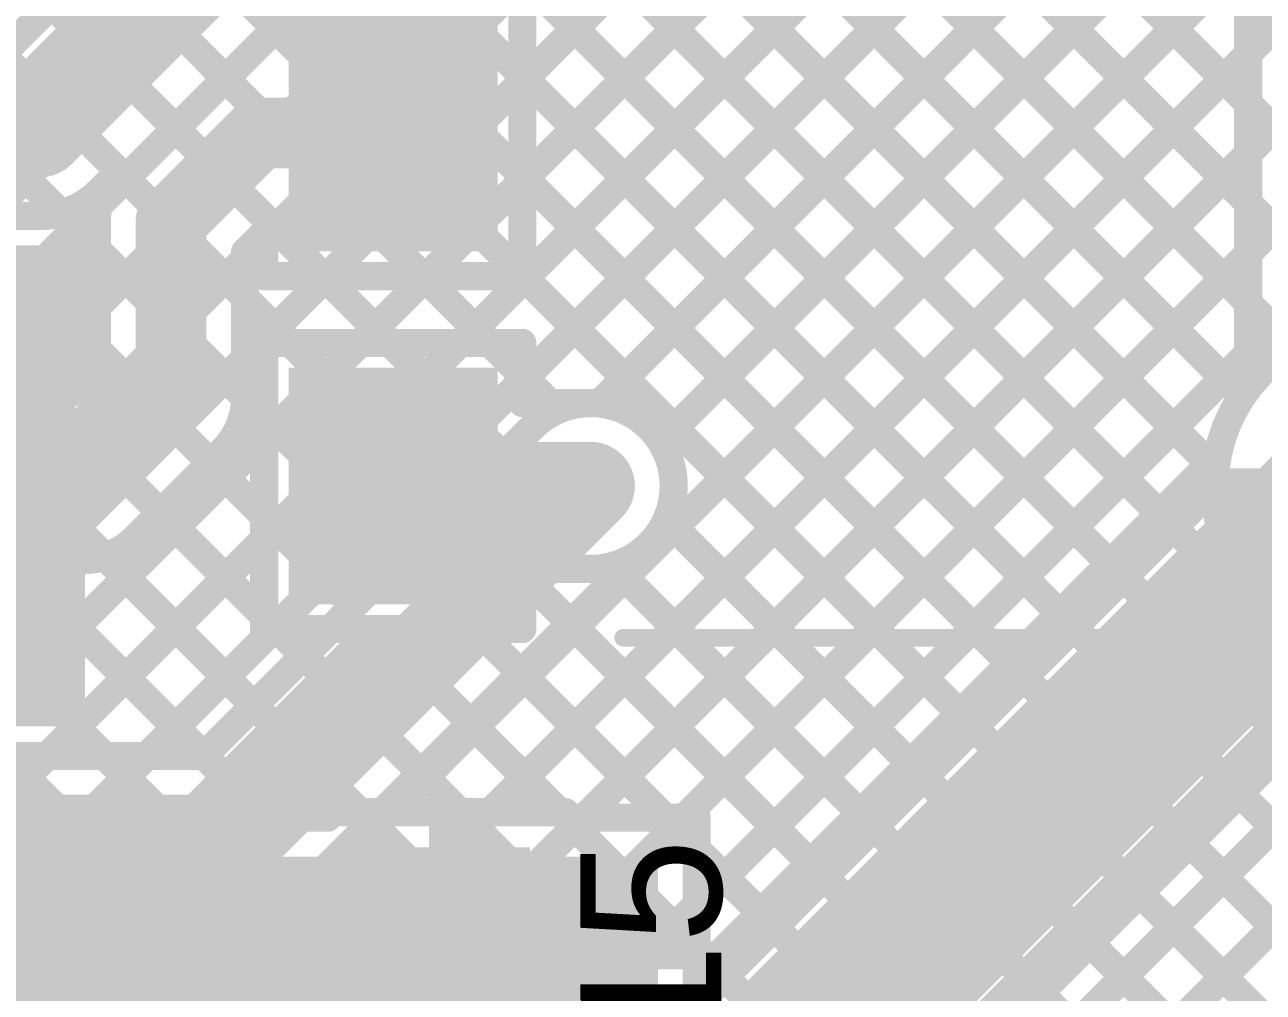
# Model space of a CAD drawing. Header units: millimetres. Extents: x 3.9 to 7.44, y 1.03 to 3.16.
# Drawn here: x 4.7656 to 5.1166, y 2.0745 to 2.3487 of the extents above; entities that cross this region are included whole.
import ezdxf

# ---------------------------------------------------------------- set-up
doc = ezdxf.new("R2010")
doc.units = ezdxf.units.MM
doc.header["$MEASUREMENT"] = 0
for name, color, linetype in [('BottomLayer', 5, 'Continuous'), ('MultiLayer', 9, 'Continuous'), ('TopLayer', 1, 'Continuous'), ('TopOverlay', 2, 'Continuous'), ('TopPaste', 8, 'Continuous'), ('TopSolder', 216, 'Continuous'), ('ViaHoleLayer', 16, 'Continuous')]:
    doc.layers.add(name, color=color, linetype=linetype)

# ---------------------------------------------------------------- blocks, each defined once
blk = doc.blocks.new('TS_1187A_C_G_B_8')
at = {"layer": 'TopLayer'}
for points in [[(-0.1378, 0.05906), (-0.09843, 0.05906), (-0.1378, 0.08858), (-0.09843, 0.08858)], [(0.09843, 0.05906), (0.1378, 0.05906), (0.09843, 0.08858), (0.1378, 0.08858)], [(-0.1378, -0.08858), (-0.09843, -0.08858), (-0.1378, -0.05906), (-0.09843, -0.05906)], [(0.09843, -0.08858), (0.1378, -0.08858), (0.09843, -0.05906), (0.1378, -0.05906)]]:
    blk.add_solid(points, dxfattribs=at)
at = {"layer": 'TopOverlay'}
for points, const_width in [([(-0.12517, 0.106, 1), (-0.13683, 0.106, 1)], 0.01), ([(-0.13933, 0.106, 1), (-0.13433, 0.106, 1)], 0.005), ([(-0.12767, 0.106, 1), (-0.12267, 0.106, 1)], 0.005), ([(-0.05425, 0.102, 1), (-0.05175, 0.102, 1)], 0.0025), ([(0.05275, 0.102, 1), (0.05525, 0.102, 1)], 0.0025), ([(0.03821, 0, 1), (-0.03821, 0, 1)], 0.005), ([(-0.10325, 0.035, 1), (-0.10075, 0.035, 1)], 0.0025), ([(0.10075, 0.035, 1), (0.10325, 0.035, 1)], 0.0025), ([(0.00985, 0, 1), (-0.00985, 0, 1)], 0.01969), ([(-0.01477, 0, 1), (-0.00493, 0, 1)], 0.00984), ([(0.00493, 0, 1), (0.01477, 0, 1)], 0.00984), ([(-0.03946, 0, 1), (-0.03696, 0, 1)], 0.0025), ([(0.03696, 0, 1), (0.03946, 0, 1)], 0.0025), ([(-0.10325, -0.034, 1), (-0.10075, -0.034, 1)], 0.0025), ([(0.10075, -0.034, 1), (0.10325, -0.034, 1)], 0.0025), ([(-0.05425, -0.102, 1), (-0.05175, -0.102, 1)], 0.0025), ([(0.05275, -0.102, 1), (0.05525, -0.102, 1)], 0.0025)]:
    blk.add_lwpolyline(points, format="xyb", close=True, dxfattribs=dict(at, const_width=const_width))
at = {"layer": 'TopOverlay', "const_width": 0.005}
for points in [[(0.054, 0.102), (-0.053, 0.102)], [(-0.102, 0.035), (-0.102, -0.034)], [(0.102, 0.035), (0.102, -0.034)], [(0.054, -0.102), (-0.053, -0.102)]]:
    blk.add_lwpolyline(points, dxfattribs=at)
at = {"layer": 'TopPaste'}
for points in [[(-0.1378, 0.05906), (-0.09843, 0.05906), (-0.1378, 0.08858), (-0.09843, 0.08858)], [(0.09843, 0.05906), (0.1378, 0.05906), (0.09843, 0.08858), (0.1378, 0.08858)], [(-0.1378, -0.08858), (-0.09843, -0.08858), (-0.1378, -0.05906), (-0.09843, -0.05906)], [(0.09843, -0.08858), (0.1378, -0.08858), (0.09843, -0.05906), (0.1378, -0.05906)]]:
    blk.add_solid(points, dxfattribs=at)
at = {"layer": 'TopSolder'}
for points in [[(-0.1418, 0.05506), (-0.09443, 0.05506), (-0.1418, 0.09258), (-0.09443, 0.09258)], [(0.09443, 0.05506), (0.1418, 0.05506), (0.09443, 0.09258), (0.1418, 0.09258)], [(-0.1418, -0.09258), (-0.09443, -0.09258), (-0.1418, -0.05506), (-0.09443, -0.05506)], [(0.09443, -0.09258), (0.1418, -0.09258), (0.09443, -0.05506), (0.1418, -0.05506)]]:
    blk.add_solid(points, dxfattribs=at)
blk = doc.blocks.new('LTV_844S_40')
at = {"layer": 'TopLayer'}
for points in [[(-0.15157, -0.22047), (-0.20276, -0.22047), (-0.15157, -0.27953), (-0.20276, -0.27953)], [(-0.15157, -0.32047), (-0.20276, -0.32047), (-0.15157, -0.37953), (-0.20276, -0.37953)]]:
    blk.add_solid(points, dxfattribs=at)
at = {"layer": 'TopOverlay', "const_width": 0.005}
blk.add_lwpolyline([(-0.112, -0.393), (0.122, -0.393)], dxfattribs=at)
at = {"layer": 'TopOverlay', "const_width": 0.0025}
blk.add_lwpolyline([(-0.11325, -0.393, 1), (-0.11075, -0.393, 1)], format="xyb", close=True, dxfattribs=at)
at = {"layer": 'TopPaste'}
for points in [[(-0.15157, -0.22047), (-0.20276, -0.22047), (-0.15157, -0.27953), (-0.20276, -0.27953)], [(-0.15157, -0.32047), (-0.20276, -0.32047), (-0.15157, -0.37953), (-0.20276, -0.37953)]]:
    blk.add_solid(points, dxfattribs=at)
at = {"layer": 'TopSolder'}
for points in [[(-0.14757, -0.21647), (-0.20676, -0.21647), (-0.14757, -0.28353), (-0.20676, -0.28353)], [(-0.14757, -0.31647), (-0.20676, -0.31647), (-0.14757, -0.38353), (-0.20676, -0.38353)]]:
    blk.add_solid(points, dxfattribs=at)
blk = doc.blocks.new('RES_1210_48')
at = {"layer": 'TopLayer'}
for points in [[(-0.08661, -0.05315), (-0.03937, -0.05315), (-0.08661, 0.05315), (-0.03937, 0.05315)], [(0.03937, -0.05315), (0.08661, -0.05315), (0.03937, 0.05315), (0.08661, 0.05315)]]:
    blk.add_solid(points, dxfattribs=at)
at = {"layer": 'TopOverlay', "const_width": 0.005}
for points in [[(-0.09198, 0.05875), (0.09201, 0.05875)], [(-0.09198, -0.05875), (-0.09198, 0.05875)], [(0.09201, -0.05875), (0.09201, 0.05875)], [(-0.09198, -0.05875), (0.09201, -0.05875)]]:
    blk.add_lwpolyline(points, dxfattribs=at)
at = {"layer": 'TopOverlay', "const_width": 0.0025}
for points in [[(-0.09323, 0.05875, 1), (-0.09073, 0.05875, 1)], [(-0.09323, 0.05875, 1), (-0.09073, 0.05875, 1)], [(0.09076, 0.05875, 1), (0.09326, 0.05875, 1)], [(0.09076, 0.05875, 1), (0.09326, 0.05875, 1)], [(-0.09323, -0.05875, 1), (-0.09073, -0.05875, 1)], [(-0.09323, -0.05875, 1), (-0.09073, -0.05875, 1)], [(0.09076, -0.05875, 1), (0.09326, -0.05875, 1)], [(0.09076, -0.05875, 1), (0.09326, -0.05875, 1)]]:
    blk.add_lwpolyline(points, format="xyb", close=True, dxfattribs=at)
at = {"layer": 'TopPaste'}
for points in [[(-0.08661, -0.05315), (-0.03937, -0.05315), (-0.08661, 0.05315), (-0.03937, 0.05315)], [(0.03937, -0.05315), (0.08661, -0.05315), (0.03937, 0.05315), (0.08661, 0.05315)]]:
    blk.add_solid(points, dxfattribs=at)
at = {"layer": 'TopSolder'}
for points in [[(-0.09061, -0.05715), (-0.03537, -0.05715), (-0.09061, 0.05715), (-0.03537, 0.05715)], [(0.03537, -0.05715), (0.09061, -0.05715), (0.03537, 0.05715), (0.09061, 0.05715)]]:
    blk.add_solid(points, dxfattribs=at)

msp = doc.modelspace()

# ---------------------------------------------------------------- linework, layer by layer
at = {"layer": 'BottomLayer'}
for points, const_width in [([(4.35691, 2.997), (5.11056, 2.24336)], 0.008), ([(4.48922, 2.89298), (5.11233, 2.26987)], 0.008), ([(4.55509, 2.88368), (5.11233, 2.32644)], 0.008), ([(4.53098, 2.8795), (5.11233, 2.29815)], 0.008), ([(4.47045, 2.85518), (5.10136, 2.22427)], 0.008), ([(4.47045, 2.8269), (5.08722, 2.21013)], 0.008), ([(4.47045, 2.79861), (5.07307, 2.19599)], 0.008), ([(4.47045, 2.77033), (5.05893, 2.18184)], 0.008), ([(4.44486, 2.76763), (5.04479, 2.1677)], 0.008), ([(4.47028, 2.71392), (5.03065, 2.15356)], 0.008), ([(4.46348, 2.69244), (4.91645, 2.23947)], 0.008), ([(4.57395, 2.1415), (5.11233, 2.67988)], 0.008), ([(4.45009, 2.67755), (4.9012, 2.22644)], 0.008), ([(4.60223, 2.1415), (5.11233, 2.6516)], 0.008), ([(4.46888, 2.63047), (4.88706, 2.21229)], 0.008), ([(4.63052, 2.1415), (5.10301, 2.614)], 0.008), ([(4.46814, 2.60293), (4.87292, 2.19815)], 0.008), ([(4.6588, 2.1415), (5.11031, 2.59301)], 0.008), ([(4.45797, 2.58481), (4.85878, 2.18401)], 0.008), ([(4.4419, 2.5726), (4.84463, 2.16987)], 0.008), ([(4.68708, 2.1415), (5.11233, 2.56675)], 0.008), ([(4.71537, 2.1415), (5.11233, 2.53846)], 0.008), ([(4.4704, 2.51582), (4.83049, 2.15573)], 0.008), ([(4.74365, 2.1415), (5.11233, 2.51018)], 0.008), ([(4.46421, 2.49372), (4.81635, 2.14158)], 0.008), ([(4.77194, 2.1415), (5.11233, 2.48189)], 0.008), ([(4.45123, 2.47842), (4.78815, 2.1415)], 0.008), ([(4.80022, 2.1415), (5.11233, 2.45361)], 0.008), ([(4.92838, 2.24138), (5.10288, 2.41588)], 0.008), ([(4.94586, 2.23057), (5.10953, 2.39424)], 0.008), ([(5.11233, 2.24582), (5.11233, 2.39018)], 0.008), ([(4.82857, 2.085), (5.11233, 2.36876)], 0.008), ([(4.85686, 2.085), (5.11233, 2.34047)], 0.008), ([(4.88514, 2.085), (5.11233, 2.31219)], 0.008), ([(5.00963, 2.0115), (5.296, 2.29787)], 0.008), ([(4.91343, 2.085), (5.11233, 2.2839)], 0.008), ([(5.03792, 2.0115), (5.296, 2.26958)], 0.008), ([(4.94171, 2.085), (5.11233, 2.25562)], 0.008), ([(4.977, 2.049), (5.146, 2.218)], 0.05), ([(4.81627, 2.1415), (4.90938, 2.23462)], 0.008), ([(4.826, 2.118), (4.926, 2.218)], 0.025), ([(4.96209, 2.085), (5.10365, 2.22656)], 0.008), ([(5.10683, 2.218), (5.14833, 2.218)], 0.01), ([(4.94747, 2.20845), (5.01651, 2.13942)], 0.008), ([(4.84263, 2.1014), (4.94262, 2.20138)], 0.008), ([(4.93444, 2.1932), (5.00236, 2.12528)], 0.008), ([(4.92029, 2.17906), (4.98822, 2.11113)], 0.008), ([(5.0025, 2.02359), (5.15153, 2.17262)], 0.008), ([(4.90615, 2.16492), (4.97408, 2.09699)], 0.008), ([(4.89201, 2.15078), (4.95779, 2.085)], 0.008), ([(4.46463, 2.1415), (4.81627, 2.1415)], 0.008), ([(4.87787, 2.13663), (4.9295, 2.085)], 0.008), ([(5.10984, 2.13093), (5.23007, 2.0107)], 0.008), ([(4.42008, 2.118), (4.826, 2.118)], 0.025), ([(4.86373, 2.12249), (4.90122, 2.085)], 0.008), ([(5.0957, 2.11679), (5.20099, 2.0115)], 0.008), ([(4.84958, 2.10835), (4.87293, 2.085)], 0.008), ([(5.08156, 2.10265), (5.17271, 2.0115)], 0.008), ([(4.83381, 2.09584), (4.84465, 2.085)], 0.008), ([(4.46463, 2.0945), (4.826, 2.0945)], 0.008), ([(4.77201, 2.085), (4.78151, 2.0945)], 0.008), ([(4.77858, 2.0945), (4.78808, 2.085)], 0.008), ([(4.80029, 2.085), (4.80979, 2.0945)], 0.008), ([(4.80686, 2.0945), (4.81636, 2.085)], 0.008), ([(5.06742, 2.08851), (5.14442, 2.0115)], 0.008), ([(4.68882, 2.085), (4.96209, 2.085)], 0.008), ([(5.05328, 2.07436), (5.11614, 2.0115)], 0.008)]:
    msp.add_lwpolyline(points, dxfattribs=dict(at, const_width=const_width))
for points, const_width in [([(5.11033, 2.34047, 1), (5.11433, 2.34047, 1)], 0.004), ([(5.11033, 2.32644, 1), (5.11433, 2.32644, 1)], 0.004), ([(5.11033, 2.31219, 1), (5.11433, 2.31219, 1)], 0.004), ([(5.11033, 2.29815, 1), (5.11433, 2.29815, 1)], 0.004), ([(5.11033, 2.2839, 1), (5.11433, 2.2839, 1)], 0.004), ([(5.11033, 2.26987, 1), (5.11433, 2.26987, 1)], 0.004), ([(5.11033, 2.25562, 1), (5.11433, 2.25562, 1)], 0.004), ([(5.10856, 2.24336, 1), (5.11256, 2.24336, 1)], 0.004), ([(5.11033, 2.24582, 1), (5.11433, 2.24582, 1)], 0.004), ([(5.11033, 2.24582, 1), (5.11433, 2.24582, 1)], 0.004), ([(4.91445, 2.23947, 1), (4.91845, 2.23947, 1)], 0.004), ([(4.92638, 2.24138, 1), (4.93038, 2.24138, 1)], 0.004), ([(4.90738, 2.23462, 1), (4.91138, 2.23462, 1)], 0.004), ([(4.90738, 2.23462, 1), (4.91138, 2.23462, 1)], 0.004), ([(4.94386, 2.23057, 1), (4.94786, 2.23057, 1)], 0.004), ([(4.8992, 2.22644, 1), (4.9032, 2.22644, 1)], 0.004), ([(4.91975, 2.218, 1), (4.93225, 2.218, 1)], 0.0125), ([(4.92009, 2.218, 1), (4.93191, 2.218, 1)], 0.01181), ([(5.10165, 2.22656, 1), (5.10565, 2.22656, 1)], 0.004), ([(5.10165, 2.22656, 1), (5.10565, 2.22656, 1)], 0.004), ([(5.09936, 2.22427, 1), (5.10336, 2.22427, 1)], 0.004), ([(4.9475, 2.218, 1), (4.9515, 2.218, 1)], 0.004), ([(4.9475, 2.218, 1), (4.9515, 2.218, 1)], 0.004), ([(5.10433, 2.218, 1), (5.10933, 2.218, 1)], 0.005), ([(4.88506, 2.21229, 1), (4.88906, 2.21229, 1)], 0.004), ([(4.94547, 2.20845, 1), (4.94947, 2.20845, 1)], 0.004), ([(5.08522, 2.21013, 1), (5.08922, 2.21013, 1)], 0.004), ([(4.94062, 2.20138, 1), (4.94462, 2.20138, 1)], 0.004), ([(4.94062, 2.20138, 1), (4.94462, 2.20138, 1)], 0.004), ([(4.87092, 2.19815, 1), (4.87492, 2.19815, 1)], 0.004), ([(5.07107, 2.19599, 1), (5.07507, 2.19599, 1)], 0.004), ([(4.93244, 2.1932, 1), (4.93644, 2.1932, 1)], 0.004), ([(4.85678, 2.18401, 1), (4.86078, 2.18401, 1)], 0.004), ([(5.05693, 2.18184, 1), (5.06093, 2.18184, 1)], 0.004), ([(4.91829, 2.17906, 1), (4.92229, 2.17906, 1)], 0.004), ([(4.84263, 2.16987, 1), (4.84663, 2.16987, 1)], 0.004), ([(5.04279, 2.1677, 1), (5.04679, 2.1677, 1)], 0.004), ([(4.90415, 2.16492, 1), (4.90815, 2.16492, 1)], 0.004), ([(4.82849, 2.15573, 1), (4.83249, 2.15573, 1)], 0.004), ([(5.02865, 2.15356, 1), (5.03265, 2.15356, 1)], 0.004), ([(4.89001, 2.15078, 1), (4.89401, 2.15078, 1)], 0.004), ([(4.76994, 2.1415, 1), (4.77394, 2.1415, 1)], 0.004), ([(4.78615, 2.1415, 1), (4.79015, 2.1415, 1)], 0.004), ([(4.79822, 2.1415, 1), (4.80222, 2.1415, 1)], 0.004), ([(4.81427, 2.1415, 1), (4.81827, 2.1415, 1)], 0.004), ([(4.81427, 2.1415, 1), (4.81827, 2.1415, 1)], 0.004), ([(4.81435, 2.14158, 1), (4.81835, 2.14158, 1)], 0.004), ([(5.01451, 2.13942, 1), (5.01851, 2.13942, 1)], 0.004), ([(4.87587, 2.13663, 1), (4.87987, 2.13663, 1)], 0.004), ([(5.10784, 2.13093, 1), (5.11184, 2.13093, 1)], 0.004), ([(4.81975, 2.118, 1), (4.83225, 2.118, 1)], 0.0125), ([(4.81975, 2.118, 1), (4.83225, 2.118, 1)], 0.0125), ([(5.00036, 2.12528, 1), (5.00436, 2.12528, 1)], 0.004), ([(4.86173, 2.12249, 1), (4.86573, 2.12249, 1)], 0.004), ([(5.0937, 2.11679, 1), (5.0977, 2.11679, 1)], 0.004), ([(4.98622, 2.11113, 1), (4.99022, 2.11113, 1)], 0.004), ([(4.84758, 2.10835, 1), (4.85158, 2.10835, 1)], 0.004), ([(5.07956, 2.10265, 1), (5.08356, 2.10265, 1)], 0.004), ([(4.84062, 2.10138, 1), (4.84462, 2.10138, 1)], 0.004), ([(4.84063, 2.1014, 1), (4.84463, 2.1014, 1)], 0.004), ([(4.84063, 2.1014, 1), (4.84463, 2.1014, 1)], 0.004), ([(4.83181, 2.09584, 1), (4.83581, 2.09584, 1)], 0.004), ([(4.97208, 2.09699, 1), (4.97608, 2.09699, 1)], 0.004), ([(4.77658, 2.0945, 1), (4.78058, 2.0945, 1)], 0.004), ([(4.77951, 2.0945, 1), (4.78351, 2.0945, 1)], 0.004), ([(4.80486, 2.0945, 1), (4.80886, 2.0945, 1)], 0.004), ([(4.80779, 2.0945, 1), (4.81179, 2.0945, 1)], 0.004), ([(4.824, 2.0945, 1), (4.828, 2.0945, 1)], 0.004), ([(4.824, 2.0945, 1), (4.828, 2.0945, 1)], 0.004), ([(4.824, 2.0945, 1), (4.828, 2.0945, 1)], 0.004), ([(5.06542, 2.08851, 1), (5.06942, 2.08851, 1)], 0.004), ([(4.77001, 2.085, 1), (4.77401, 2.085, 1)], 0.004), ([(4.78608, 2.085, 1), (4.79008, 2.085, 1)], 0.004), ([(4.79829, 2.085, 1), (4.80229, 2.085, 1)], 0.004), ([(4.81436, 2.085, 1), (4.81836, 2.085, 1)], 0.004), ([(4.82657, 2.085, 1), (4.83057, 2.085, 1)], 0.004), ([(4.84265, 2.085, 1), (4.84665, 2.085, 1)], 0.004), ([(4.85486, 2.085, 1), (4.85886, 2.085, 1)], 0.004), ([(4.87093, 2.085, 1), (4.87493, 2.085, 1)], 0.004), ([(4.88314, 2.085, 1), (4.88714, 2.085, 1)], 0.004), ([(4.89922, 2.085, 1), (4.90322, 2.085, 1)], 0.004), ([(4.91143, 2.085, 1), (4.91543, 2.085, 1)], 0.004), ([(4.9275, 2.085, 1), (4.9315, 2.085, 1)], 0.004), ([(4.93971, 2.085, 1), (4.94371, 2.085, 1)], 0.004), ([(4.95579, 2.085, 1), (4.95979, 2.085, 1)], 0.004), ([(4.96009, 2.085, 1), (4.96409, 2.085, 1)], 0.004), ([(4.96009, 2.085, 1), (4.96409, 2.085, 1)], 0.004), ([(5.05128, 2.07436, 1), (5.05528, 2.07436, 1)], 0.004)]:
    msp.add_lwpolyline(points, format="xyb", close=True, dxfattribs=dict(at, const_width=const_width))
at = {"layer": 'BottomLayer', "const_width": 0.008}
for points in [[(5.10365, 2.22656, -0.117704), (5.11233, 2.24582)], [(4.90938, 2.23462, -0.668179), (4.9495, 2.218)], [(4.9495, 2.218, -0.198912), (4.94262, 2.20138)], [(4.84263, 2.1014, -0.199188), (4.826, 2.0945)], [(4.84262, 2.10138, -0.198912), (4.826, 2.0945)]]:
    msp.add_lwpolyline(points, format="xyb", dxfattribs=at)
at = {"layer": 'MultiLayer', "const_width": 0.01181}
msp.add_lwpolyline([(4.92009, 2.218, 1), (4.93191, 2.218, 1)], format="xyb", close=True, dxfattribs=at)
at = {"layer": 'TopLayer'}
for points, const_width in [([(4.90659, 2.30444), (5.18415, 2.582)], 0.008), ([(4.88958, 2.57747), (5.18774, 2.27931)], 0.008), ([(4.90659, 2.33272), (5.14641, 2.57254)], 0.008), ([(4.88896, 2.25853), (5.18774, 2.5573)], 0.008), ([(4.90659, 2.53218), (5.18474, 2.25403)], 0.008), ([(4.90659, 2.24787), (5.18774, 2.52902)], 0.008), ([(4.90659, 2.50389), (5.147, 2.26348)], 0.008), ([(4.90472, 2.47747), (5.12509, 2.25711)], 0.008), ([(4.90659, 2.44732), (5.11056, 2.24336)], 0.008), ([(4.77, 2.318), (4.87, 2.418)], 0.025), ([(4.90659, 2.41904), (5.10306, 2.22256)], 0.008), ([(4.92838, 2.24138), (5.10288, 2.41588)], 0.008), ([(4.94586, 2.23057), (5.10953, 2.39424)], 0.008), ([(4.90659, 2.39075), (5.21765, 2.07969)], 0.008), ([(4.86916, 2.12558), (5.12347, 2.3799)], 0.008), ([(4.92414, 2.124), (5.18214, 2.382)], 0.008), ([(4.89159, 2.37747), (5.20351, 2.06555)], 0.008), ([(4.89744, 2.12558), (5.14452, 2.37266)], 0.008), ([(4.95243, 2.124), (5.2029, 2.37447)], 0.008), ([(4.90659, 2.27747), (4.90659, 2.35853)], 0.008), ([(4.76027, 2.3415), (4.77262, 2.35385)], 0.008), ([(4.90659, 2.33419), (5.18937, 2.05141)], 0.008), ([(4.956, 2.09929), (5.18774, 2.33103)], 0.008), ([(4.42008, 2.318), (4.77, 2.318)], 0.025), ([(4.807, 2.293), (4.832, 2.318)], 0.02), ([(4.832, 2.318), (4.87, 2.318)], 0.02), ([(4.90659, 2.3059), (5.17522, 2.03727)], 0.008), ([(4.78663, 2.3014), (4.78893, 2.30369)], 0.008), ([(4.807, 2.243), (4.807, 2.293)], 0.02), ([(4.77117, 2.28215), (4.78648, 2.29746)], 0.008), ([(4.77583, 2.29524), (4.786, 2.28507)], 0.008), ([(4.46463, 2.2945), (4.77, 2.2945)], 0.008), ([(4.786, 2.2517), (4.786, 2.293)], 0.008), ([(4.828, 2.2843), (4.83341, 2.28971)], 0.008), ([(4.83341, 2.27747), (4.83341, 2.28971)], 0.008), ([(4.828, 2.28242), (4.83341, 2.28783)], 0.008), ([(4.70937, 2.28215), (4.77861, 2.28215)], 0.008), ([(4.77861, 2.24431), (4.77861, 2.28215)], 0.008), ([(4.828, 2.243), (4.828, 2.2843)], 0.008), ([(4.90659, 2.27762), (5.16108, 2.02312)], 0.008), ([(4.828, 2.25413), (4.85134, 2.27747)], 0.008), ([(4.83341, 2.27747), (4.90659, 2.27747)], 0.008), ([(4.85017, 2.27747), (4.86911, 2.25853)], 0.008), ([(4.86068, 2.25853), (4.87963, 2.27747)], 0.008), ([(4.87845, 2.27747), (4.8974, 2.25853)], 0.008), ([(4.828, 2.27135), (4.84083, 2.25853)], 0.008), ([(4.77861, 2.26131), (4.786, 2.2687)], 0.008), ([(4.77861, 2.26417), (4.786, 2.25679)], 0.008), ([(4.83341, 2.17747), (4.83341, 2.25853)], 0.008), ([(4.83341, 2.25853), (4.90659, 2.25853)], 0.008), ([(4.90659, 2.2415), (4.90659, 2.25853)], 0.008), ([(4.77861, 2.24431), (4.786, 2.2517)], 0.008), ([(4.782, 2.218), (4.807, 2.243)], 0.02), ([(4.90659, 2.24933), (4.91442, 2.2415)], 0.008), ([(4.828, 2.24307), (4.83341, 2.23766)], 0.008), ([(4.90659, 2.2415), (4.926, 2.2415)], 0.008), ([(4.77861, 2.17646), (4.83341, 2.23126)], 0.008), ([(4.79688, 2.20319), (4.82181, 2.22812)], 0.008), ([(4.87, 2.218), (4.926, 2.218)], 0.025), ([(4.74399, 2.218), (4.782, 2.218)], 0.02), ([(4.81824, 2.22454), (4.83341, 2.20938)], 0.008), ([(5.10683, 2.218), (5.14833, 2.218)], 0.01), ([(4.956, 2.071), (5.10283, 2.21784)], 0.008), ([(4.956, 2.071), (5.10283, 2.21784)], 0.008), ([(4.8041, 2.2104), (4.83341, 2.18109)], 0.008), ([(4.94747, 2.20845), (5.14694, 2.00898)], 0.008), ([(4.75444, 2.124), (4.83341, 2.20297)], 0.008), ([(4.77861, 2.197), (4.782, 2.197)], 0.008), ([(4.77861, 2.15385), (4.77861, 2.197)], 0.008), ([(4.78826, 2.19796), (4.86063, 2.12558)], 0.008), ([(4.90659, 2.1945), (4.926, 2.1945)], 0.008), ([(4.90659, 2.1913), (4.90979, 2.1945)], 0.008), ([(4.90659, 2.17747), (4.90659, 2.1945)], 0.008), ([(4.93228, 2.19536), (5.1328, 1.99484)], 0.008), ([(4.956, 2.04272), (5.10878, 2.1955)], 0.008), ([(4.90659, 2.19276), (5.10529, 1.99406)], 0.008), ([(4.77861, 2.17932), (4.83393, 2.124)], 0.008), ([(4.83341, 2.18109), (4.83703, 2.17747)], 0.008), ([(4.95691, 2.01534), (5.12227, 2.18071)], 0.008), ([(4.9922, 1.99406), (5.18013, 2.182)], 0.008), ([(4.78272, 2.124), (4.83619, 2.17747)], 0.008), ([(4.81101, 2.124), (4.86448, 2.17747)], 0.008), ([(4.83341, 2.17747), (4.90659, 2.17747)], 0.008), ([(4.83703, 2.17747), (4.88892, 2.12558)], 0.008), ([(4.83929, 2.124), (4.89276, 2.17747)], 0.008), ([(4.86531, 2.17747), (4.9172, 2.12558)], 0.008), ([(4.8936, 2.17747), (4.94707, 2.124)], 0.008), ([(4.96391, 1.99406), (5.1427, 2.17285)], 0.008), ([(5.02048, 1.99406), (5.20089, 2.17447)], 0.008), ([(4.70937, 2.15385), (4.77861, 2.15385)], 0.008), ([(4.74751, 2.15385), (4.77736, 2.124)], 0.008), ([(4.7758, 2.15385), (4.80565, 2.124)], 0.008), ([(4.68257, 2.124), (4.85143, 2.124)], 0.008), ([(4.85143, 2.12558), (4.9188, 2.12558)], 0.008), ([(4.9188, 2.124), (4.956, 2.124)], 0.008), ([(4.956, 2.02072), (4.956, 2.124)], 0.008), ([(4.88511, 2.09682), (4.88511, 2.12158)], 0.01), ([(4.956, 2.11507), (5.077, 1.99406)], 0.008), ([(4.88411, 2.04911), (4.88411, 2.09682)], 0.02), ([(4.956, 2.08679), (5.04872, 1.99406)], 0.008)]:
    msp.add_lwpolyline(points, dxfattribs=dict(at, const_width=const_width))
for points, const_width in [([(4.90459, 2.33419, 1), (4.90859, 2.33419, 1)], 0.004), ([(4.90459, 2.33272, 1), (4.90859, 2.33272, 1)], 0.004), ([(4.76375, 2.318, 1), (4.77625, 2.318, 1)], 0.0125), ([(4.76375, 2.318, 1), (4.77625, 2.318, 1)], 0.0125), ([(4.827, 2.318, 1), (4.837, 2.318, 1)], 0.01), ([(4.827, 2.318, 1), (4.837, 2.318, 1)], 0.01), ([(4.865, 2.318, 1), (4.875, 2.318, 1)], 0.01), ([(4.90459, 2.3059, 1), (4.90859, 2.3059, 1)], 0.004), ([(4.78693, 2.30369, 1), (4.79093, 2.30369, 1)], 0.004), ([(4.78693, 2.30369, 1), (4.79093, 2.30369, 1)], 0.004), ([(4.78693, 2.30369, 1), (4.79093, 2.30369, 1)], 0.004), ([(4.90459, 2.30444, 1), (4.90859, 2.30444, 1)], 0.004), ([(4.78462, 2.30138, 1), (4.78862, 2.30138, 1)], 0.004), ([(4.78463, 2.3014, 1), (4.78863, 2.3014, 1)], 0.004), ([(4.78463, 2.3014, 1), (4.78863, 2.3014, 1)], 0.004), ([(4.802, 2.293, 1), (4.812, 2.293, 1)], 0.01), ([(4.802, 2.293, 1), (4.812, 2.293, 1)], 0.01), ([(4.77383, 2.29524, 1), (4.77783, 2.29524, 1)], 0.004), ([(4.78448, 2.29746, 1), (4.78848, 2.29746, 1)], 0.004), ([(4.768, 2.2945, 1), (4.772, 2.2945, 1)], 0.004), ([(4.768, 2.2945, 1), (4.772, 2.2945, 1)], 0.004), ([(4.768, 2.2945, 1), (4.772, 2.2945, 1)], 0.004), ([(4.784, 2.293, 1), (4.788, 2.293, 1)], 0.004), ([(4.784, 2.293, 1), (4.788, 2.293, 1)], 0.004), ([(4.784, 2.293, 1), (4.788, 2.293, 1)], 0.004), ([(4.83141, 2.28971, 1), (4.83541, 2.28971, 1)], 0.004), ([(4.83141, 2.28971, 1), (4.83541, 2.28971, 1)], 0.004), ([(4.784, 2.28507, 1), (4.788, 2.28507, 1)], 0.004), ([(4.83141, 2.28783, 1), (4.83541, 2.28783, 1)], 0.004), ([(4.76917, 2.28215, 1), (4.77317, 2.28215, 1)], 0.004), ([(4.77661, 2.28215, 1), (4.78061, 2.28215, 1)], 0.004), ([(4.77661, 2.28215, 1), (4.78061, 2.28215, 1)], 0.004), ([(4.826, 2.2843, 1), (4.83, 2.2843, 1)], 0.004), ([(4.826, 2.2843, 1), (4.83, 2.2843, 1)], 0.004), ([(4.826, 2.28242, 1), (4.83, 2.28242, 1)], 0.004), ([(4.90459, 2.27762, 1), (4.90859, 2.27762, 1)], 0.004), ([(4.83141, 2.27747, 1), (4.83541, 2.27747, 1)], 0.004), ([(4.83141, 2.27747, 1), (4.83541, 2.27747, 1)], 0.004), ([(4.84817, 2.27747, 1), (4.85217, 2.27747, 1)], 0.004), ([(4.84934, 2.27747, 1), (4.85334, 2.27747, 1)], 0.004), ([(4.87645, 2.27747, 1), (4.88045, 2.27747, 1)], 0.004), ([(4.87763, 2.27747, 1), (4.88163, 2.27747, 1)], 0.004), ([(4.90459, 2.27747, 1), (4.90859, 2.27747, 1)], 0.004), ([(4.90459, 2.27747, 1), (4.90859, 2.27747, 1)], 0.004), ([(4.826, 2.27135, 1), (4.83, 2.27135, 1)], 0.004), ([(4.784, 2.2687, 1), (4.788, 2.2687, 1)], 0.004), ([(4.77661, 2.26417, 1), (4.78061, 2.26417, 1)], 0.004), ([(4.77661, 2.26131, 1), (4.78061, 2.26131, 1)], 0.004), ([(4.784, 2.25679, 1), (4.788, 2.25679, 1)], 0.004), ([(4.83141, 2.25853, 1), (4.83541, 2.25853, 1)], 0.004), ([(4.83141, 2.25853, 1), (4.83541, 2.25853, 1)], 0.004), ([(4.83883, 2.25853, 1), (4.84283, 2.25853, 1)], 0.004), ([(4.85868, 2.25853, 1), (4.86268, 2.25853, 1)], 0.004), ([(4.86711, 2.25853, 1), (4.87111, 2.25853, 1)], 0.004), ([(4.88696, 2.25853, 1), (4.89096, 2.25853, 1)], 0.004), ([(4.8954, 2.25853, 1), (4.8994, 2.25853, 1)], 0.004), ([(4.90459, 2.25853, 1), (4.90859, 2.25853, 1)], 0.004), ([(4.90459, 2.25853, 1), (4.90859, 2.25853, 1)], 0.004), ([(4.826, 2.25413, 1), (4.83, 2.25413, 1)], 0.004), ([(4.784, 2.2517, 1), (4.788, 2.2517, 1)], 0.004), ([(4.784, 2.2517, 1), (4.788, 2.2517, 1)], 0.004), ([(4.802, 2.243, 1), (4.812, 2.243, 1)], 0.01), ([(4.802, 2.243, 1), (4.812, 2.243, 1)], 0.01), ([(4.90459, 2.24933, 1), (4.90859, 2.24933, 1)], 0.004), ([(4.90459, 2.24787, 1), (4.90859, 2.24787, 1)], 0.004), ([(4.77661, 2.24431, 1), (4.78061, 2.24431, 1)], 0.004), ([(4.77661, 2.24431, 1), (4.78061, 2.24431, 1)], 0.004), ([(4.826, 2.24307, 1), (4.83, 2.24307, 1)], 0.004), ([(4.826, 2.243, 1), (4.83, 2.243, 1)], 0.004), ([(4.826, 2.243, 1), (4.83, 2.243, 1)], 0.004), ([(4.826, 2.243, 1), (4.83, 2.243, 1)], 0.004), ([(5.10856, 2.24336, 1), (5.11256, 2.24336, 1)], 0.004), ([(4.90459, 2.2415, 1), (4.90859, 2.2415, 1)], 0.004), ([(4.90459, 2.2415, 1), (4.90859, 2.2415, 1)], 0.004), ([(4.91242, 2.2415, 1), (4.91642, 2.2415, 1)], 0.004), ([(4.924, 2.2415, 1), (4.928, 2.2415, 1)], 0.004), ([(4.924, 2.2415, 1), (4.928, 2.2415, 1)], 0.004), ([(4.92638, 2.24138, 1), (4.93038, 2.24138, 1)], 0.004), ([(4.83141, 2.23766, 1), (4.83541, 2.23766, 1)], 0.004), ([(4.83141, 2.23126, 1), (4.83541, 2.23126, 1)], 0.004), ([(4.94386, 2.23057, 1), (4.94786, 2.23057, 1)], 0.004), ([(4.81981, 2.22812, 1), (4.82381, 2.22812, 1)], 0.004), ([(4.81981, 2.22812, 1), (4.82381, 2.22812, 1)], 0.004), ([(4.81985, 2.22815, 1), (4.82385, 2.22815, 1)], 0.004), ([(4.86375, 2.218, 1), (4.87625, 2.218, 1)], 0.0125), ([(4.91975, 2.218, 1), (4.93225, 2.218, 1)], 0.0125), ([(4.92009, 2.218, 1), (4.93191, 2.218, 1)], 0.01181), ([(4.777, 2.218, 1), (4.787, 2.218, 1)], 0.01), ([(4.777, 2.218, 1), (4.787, 2.218, 1)], 0.01), ([(4.81624, 2.22454, 1), (4.82024, 2.22454, 1)], 0.004), ([(5.10106, 2.22256, 1), (5.10506, 2.22256, 1)], 0.004), ([(4.9475, 2.218, 1), (4.9515, 2.218, 1)], 0.004), ([(4.9475, 2.218, 1), (4.9515, 2.218, 1)], 0.004), ([(5.10433, 2.218, 1), (5.10933, 2.218, 1)], 0.005), ([(5.10083, 2.21784, 1), (5.10483, 2.21784, 1)], 0.004), ([(5.10083, 2.21784, 1), (5.10483, 2.21784, 1)], 0.004), ([(4.8021, 2.2104, 1), (4.8061, 2.2104, 1)], 0.004), ([(4.83141, 2.20938, 1), (4.83541, 2.20938, 1)], 0.004), ([(4.94547, 2.20845, 1), (4.94947, 2.20845, 1)], 0.004), ([(4.79485, 2.20315, 1), (4.79885, 2.20315, 1)], 0.004), ([(4.79488, 2.20319, 1), (4.79888, 2.20319, 1)], 0.004), ([(4.79488, 2.20319, 1), (4.79888, 2.20319, 1)], 0.004), ([(4.83141, 2.20297, 1), (4.83541, 2.20297, 1)], 0.004), ([(4.77661, 2.197, 1), (4.78061, 2.197, 1)], 0.004), ([(4.77661, 2.197, 1), (4.78061, 2.197, 1)], 0.004), ([(4.78, 2.197, 1), (4.784, 2.197, 1)], 0.004), ([(4.78, 2.197, 1), (4.784, 2.197, 1)], 0.004), ([(4.78, 2.197, 1), (4.784, 2.197, 1)], 0.004), ([(4.78626, 2.19796, 1), (4.79026, 2.19796, 1)], 0.004), ([(4.90459, 2.1945, 1), (4.90859, 2.1945, 1)], 0.004), ([(4.90459, 2.1945, 1), (4.90859, 2.1945, 1)], 0.004), ([(4.90779, 2.1945, 1), (4.91179, 2.1945, 1)], 0.004), ([(4.924, 2.1945, 1), (4.928, 2.1945, 1)], 0.004), ([(4.924, 2.1945, 1), (4.928, 2.1945, 1)], 0.004), ([(4.93028, 2.19536, 1), (4.93428, 2.19536, 1)], 0.004), ([(5.10678, 2.1955, 1), (5.11078, 2.1955, 1)], 0.004), ([(4.90459, 2.19276, 1), (4.90859, 2.19276, 1)], 0.004), ([(4.90459, 2.1913, 1), (4.90859, 2.1913, 1)], 0.004), ([(4.77661, 2.17932, 1), (4.78061, 2.17932, 1)], 0.004), ([(4.83141, 2.18109, 1), (4.83541, 2.18109, 1)], 0.004), ([(4.83141, 2.18109, 1), (4.83541, 2.18109, 1)], 0.004), ([(4.77661, 2.17646, 1), (4.78061, 2.17646, 1)], 0.004), ([(4.83141, 2.17747, 1), (4.83541, 2.17747, 1)], 0.004), ([(4.83141, 2.17747, 1), (4.83541, 2.17747, 1)], 0.004), ([(4.83419, 2.17747, 1), (4.83819, 2.17747, 1)], 0.004), ([(4.83503, 2.17747, 1), (4.83903, 2.17747, 1)], 0.004), ([(4.83503, 2.17747, 1), (4.83903, 2.17747, 1)], 0.004), ([(4.86248, 2.17747, 1), (4.86648, 2.17747, 1)], 0.004), ([(4.86331, 2.17747, 1), (4.86731, 2.17747, 1)], 0.004), ([(4.89076, 2.17747, 1), (4.89476, 2.17747, 1)], 0.004), ([(4.8916, 2.17747, 1), (4.8956, 2.17747, 1)], 0.004), ([(4.90459, 2.17747, 1), (4.90859, 2.17747, 1)], 0.004), ([(4.90459, 2.17747, 1), (4.90859, 2.17747, 1)], 0.004), ([(4.7738, 2.15385, 1), (4.7778, 2.15385, 1)], 0.004), ([(4.77661, 2.15385, 1), (4.78061, 2.15385, 1)], 0.004), ([(4.77661, 2.15385, 1), (4.78061, 2.15385, 1)], 0.004), ([(4.77536, 2.124, 1), (4.77936, 2.124, 1)], 0.004), ([(4.78072, 2.124, 1), (4.78472, 2.124, 1)], 0.004), ([(4.80365, 2.124, 1), (4.80765, 2.124, 1)], 0.004), ([(4.80901, 2.124, 1), (4.81301, 2.124, 1)], 0.004), ([(4.83193, 2.124, 1), (4.83593, 2.124, 1)], 0.004), ([(4.83729, 2.124, 1), (4.84129, 2.124, 1)], 0.004), ([(4.84943, 2.12558, 1), (4.85343, 2.12558, 1)], 0.004), ([(4.84943, 2.124, 1), (4.85343, 2.124, 1)], 0.004), ([(4.85863, 2.12558, 1), (4.86263, 2.12558, 1)], 0.004), ([(4.86716, 2.12558, 1), (4.87116, 2.12558, 1)], 0.004), ([(4.88692, 2.12558, 1), (4.89092, 2.12558, 1)], 0.004), ([(4.89544, 2.12558, 1), (4.89944, 2.12558, 1)], 0.004), ([(4.9152, 2.12558, 1), (4.9192, 2.12558, 1)], 0.004), ([(4.9168, 2.12558, 1), (4.9208, 2.12558, 1)], 0.004), ([(4.9168, 2.124, 1), (4.9208, 2.124, 1)], 0.004), ([(4.92214, 2.124, 1), (4.92614, 2.124, 1)], 0.004), ([(4.94507, 2.124, 1), (4.94907, 2.124, 1)], 0.004), ([(4.95043, 2.124, 1), (4.95443, 2.124, 1)], 0.004), ([(4.954, 2.124, 1), (4.958, 2.124, 1)], 0.004), ([(4.954, 2.124, 1), (4.958, 2.124, 1)], 0.004), ([(4.88261, 2.12158, 1), (4.88761, 2.12158, 1)], 0.005), ([(4.954, 2.11507, 1), (4.958, 2.11507, 1)], 0.004), ([(4.87911, 2.09682, 1), (4.88911, 2.09682, 1)], 0.01), ([(4.954, 2.09929, 1), (4.958, 2.09929, 1)], 0.004), ([(4.88261, 2.09682, 1), (4.88761, 2.09682, 1)], 0.005), ([(4.954, 2.08679, 1), (4.958, 2.08679, 1)], 0.004), ([(4.954, 2.071, 1), (4.958, 2.071, 1)], 0.004), ([(4.954, 2.071, 1), (4.958, 2.071, 1)], 0.004)]:
    msp.add_lwpolyline(points, format="xyb", close=True, dxfattribs=dict(at, const_width=const_width))
at = {"layer": 'TopLayer', "const_width": 0.008}
for points in [[(4.786, 2.293, -0.134336), (4.78893, 2.30369)], [(4.786, 2.293, -0.134336), (4.78893, 2.30369)], [(4.78663, 2.3014, -0.199188), (4.77, 2.2945)], [(4.78662, 2.30138, -0.198912), (4.77, 2.2945)], [(5.17615, 2.182, -2.03653), (5.17615, 2.254)], [(4.828, 2.243, -0.199534), (4.82181, 2.22812)], [(4.828, 2.243, -0.198912), (4.82185, 2.22815)], [(4.926, 2.2415, -0.414214), (4.9495, 2.218)], [(4.9495, 2.218, -0.414214), (4.926, 2.1945)], [(4.79688, 2.20319, -0.199534), (4.782, 2.197)], [(4.79685, 2.20315, -0.198912), (4.782, 2.197)]]:
    msp.add_lwpolyline(points, format="xyb", dxfattribs=at)
at = {"layer": 'TopLayer'}
msp.add_solid([(4.628, 1.998), (4.945, 1.998), (4.628, 2.113), (4.945, 2.113)], dxfattribs=at)
at = {"layer": 'ViaHoleLayer', "const_width": 0.00591}
msp.add_lwpolyline([(4.92305, 2.218, 1), (4.92895, 2.218, 1)], format="xyb", close=True, dxfattribs=at)

# ---------------------------------------------------------------- block references
msp.add_blockref('LTV_844S_40', (5.04717, 2.568))
for name, p, rotation in [('RES_1210_48', (4.681, 2.218), 360), ('TS_1187A_C_G_B_8', (4.767, 2.023), 180)]:
    msp.add_blockref(name, p, dxfattribs=dict(rotation=rotation))

# ---------------------------------------------------------------- texts
at = {"layer": 'TopOverlay'}
msp.add_text('C15', height=0.04, rotation=90, dxfattribs=at).set_placement((4.963, 2.02))

doc.saveas('drawing.dxf')
